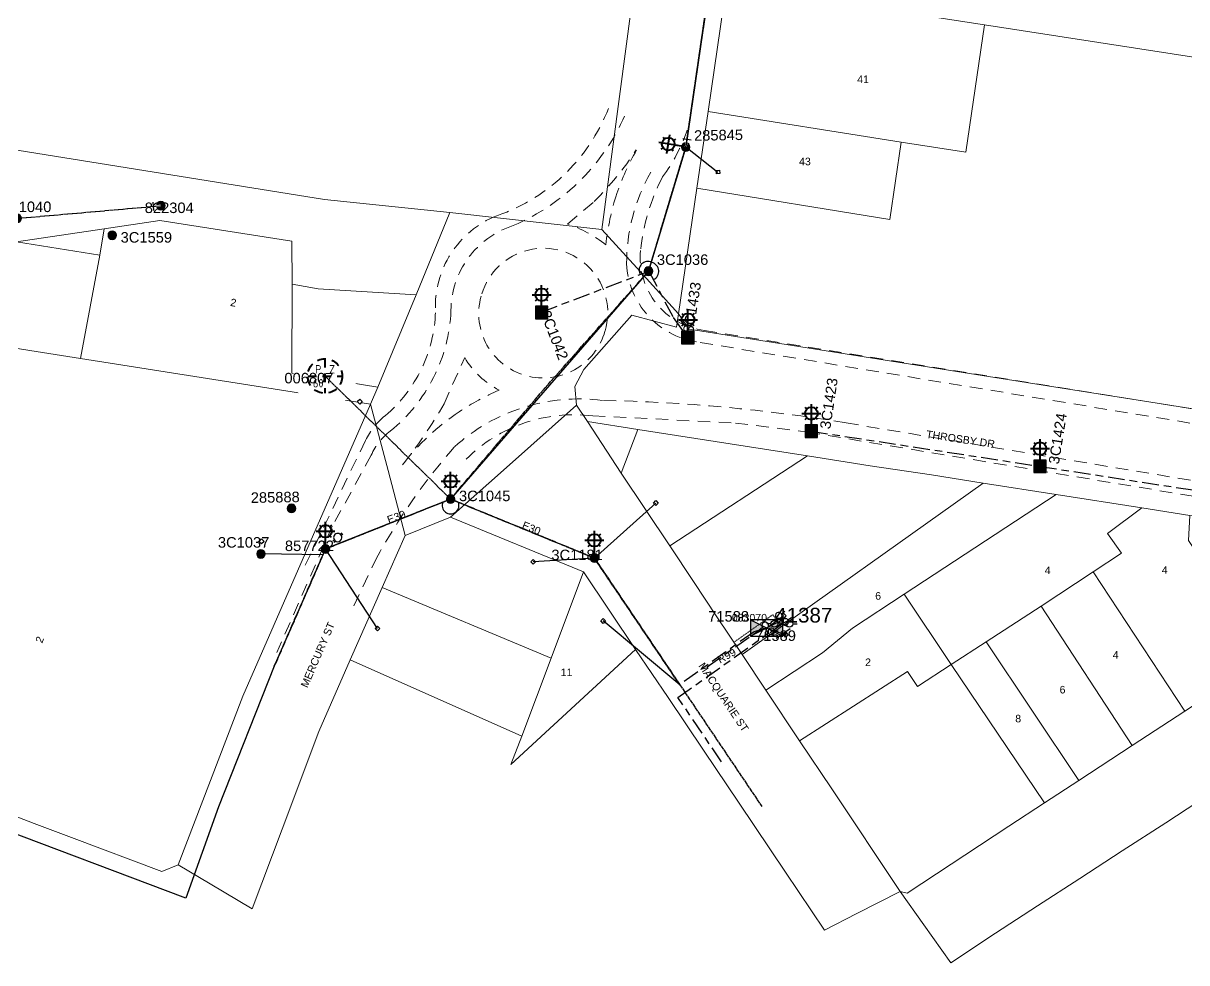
# Model space of a CAD drawing. Header units: metres. Extents: x 304132 to 306101, y 6188673 to 6190119.
# Drawn here: x 305444.5 to 305721.2, y 6189105.4 to 6189328.8 of the extents above; entities that cross this region are included whole.
import ezdxf
from ezdxf.enums import TextEntityAlignment as Align

# ---------------------------------------------------------------- set-up
doc = ezdxf.new("R2010")
doc.units = ezdxf.units.M
for name, pattern in [('Cable Exist OH', [1, 1, 0]), ('Cable Exist UG', [8.2, 4, -1.2, 1.8, -1.2]), ('Dash', [5, 3, -2]), ('HIDDEN', [0.375, 0.25, -0.125]), ('HIDDEN2', [0.1875, 0.125, -0.0625])]:
    doc.linetypes.add(name, pattern=pattern)
doc.layers.get('0').update_dxf_attribs({"color": 6})
for name, color, linetype, lineweight in [('Cadastre Buildings_SP_EXT', 9, 'Continuous', 5), ('Cadastre Developer_SP_EXT', 9, 'Continuous', 5), ('Cadastre Land Parcels_SP_EXT', 9, 'Continuous', 5), ('Cadastre Other Property_SP_EXT', 9, 'HIDDEN', 5), ('Cadastre Roads_SP_EXT', 9, 'Continuous', 5)]:
    doc.layers.add(name, color=color, linetype=linetype, lineweight=lineweight)
for name, color, linetype in [('Equip_HV_EXT', 7, 'Continuous'), ('Equip_LV_EXT', 7, 'Continuous'), ('Equip_SL_EXT', 7, 'Continuous'), ('Equip_SP_LV_EXT', 7, 'Continuous'), ('Equip_SP_SL_EXT', 7, 'Continuous'), ('Mains_HV_EXT', 7, 'Continuous'), ('Mains_LV_EXT', 7, 'Continuous'), ('Mains_SL_EXT', 7, 'Continuous'), ('Services_SP_EXT', 7, 'Continuous'), ('Sub_SP_EXT', 7, 'Continuous'), ('SupportsOH_SP_TR_HV_LV_SL_EXT', 7, 'Continuous'), ('SupportsUG_SP_LV_SL_EXT', 7, 'Continuous')]:
    doc.layers.add(name, color=color, linetype=linetype)
doc.styles.add('COLUMN_LABEL', font='arial.ttf')
doc.styles.add('iecARIAL', font='arial.ttf', dxfattribs={"height": 2})
doc.styles.add('IESYMBOL1', font='isocp.shx')
doc.styles.add('POLE_LABEL', font='arial.ttf')
doc.styles.add('SLCP_LABEL', font='arial.ttf', dxfattribs={"height": 3.5})
doc.styles.get("Standard").update_dxf_attribs({"font": 'arial.ttf'})
doc.styles.add('SWITCH_LABEL', font='arial.ttf', dxfattribs={"height": 2.5})
doc.linetypes.add('Cable P UG', pattern='A,6,-0.5,["P",Standard,S=1.7,R=0,X=0.5,Y=-1],-2.9', length=9.4)

# ---------------------------------------------------------------- blocks, each defined once
blk = doc.blocks.new('SUB_PADMOUNT_EXT')
for points in [[(0, 0), (-3.84, 1.92), (-3.84, -1.92)], [(0, 0), (3.84, 1.92), (3.84, -1.92)]]:
    blk.add_hatch(color=256).paths.add_polyline_path(points)
for p, q in [((3.84, 1.92), (-3.84, -1.92)), ((-3.84, 1.92), (3.84, -1.92))]:
    blk.add_line(p, q)
blk.add_lwpolyline([(-3.84, -1.92), (3.84, -1.92), (3.84, 1.92), (-3.84, 1.92)], close=True)
for tag, height, flags, p in [('ASSET_NUM', 3.5, 8, (2, 2)), ('STREET_CODE', 0.2, 9, (1.5, 0)), ('CONSTRUCTED_VOLTAGE', 0.2, 9, (1.5, -0.2)), ('OPERATING_VOLTAGE', 0.2, 9, (1.5, -0.6)), ('ORIENTATION', 0.2, 9, (1.5, -0.8)), ('OWNED_BY', 0.2, 9, (1.5, -1)), ('OPERATED_BY', 0.2, 9, (1.5, -1.2)), ('SECONDARY_VOLTAGE', 0.2, 9, (1.5, -1.6)), ('STATE', 0.2, 9, (1.5, -1.8)), ('SUBSTATION_TYPE', 0.2, 9, (1.5, -2.2)), ('NO_PHASES', 0.2, 9, (1.5, -0.4)), ('MAINTAINED_BY', 0.2, 9, (1.5, -1.4)), ('PARENT', 0.2, 9, (1.5, -2)), ('USAGE', 0.2, 9, (1.5, -2.4)), ('LEGEND', 0.2, 9, (1.5, -2.6)), ('LOCATION', 0.2, 9, (1.5, -2.8)), ('STREETNAME', 0.2, 9, (1.5, -3)), ('SUBURB', 0.2, 9, (1.5, -3.2)), ('Z', 0.2, 1, (1.5, -3.6)), ('NOTES', 0.2, 9, (1.5, -3.4))]:
    blk.add_attdef(tag, text='', height=height, dxfattribs=dict(flags=flags)).set_placement(p, align=Align.MIDDLE_LEFT)
blk = doc.blocks.new('COLUMN_EXT')
blk.add_hatch(color=256).paths.add_polyline_path([(-1.49, 1.48), (-1.49, -1.49), (1.48, -1.49), (1.48, 1.48)])
blk.add_lwpolyline([(-1.49, -1.49), (1.48, -1.49), (1.48, 1.48), (-1.49, 1.48)], close=True)
for tag, height, style, flags, p in [('ASSET_NUM', 2.5, 'COLUMN_LABEL', 8, (2, 2)), ('STRUCTURE_PLANT_NUMBER', 0.2, 'POLE_LABEL', 9, (1.81, 0.03)), ('STREET_CODE', 0.2, 'COLUMN_LABEL', 9, (1.81, -0.2))]:
    blk.add_attdef(tag, text='', height=height, dxfattribs=dict(style=style, flags=flags)).set_placement(p, align=Align.MIDDLE_LEFT)
at = {"flags": 1}
blk.add_attdef('Z', (1.81, -2.35), '', height=0.2, dxfattribs=at)
at = {"flags": 9}
for tag, p in [('COLUMN_TYPE', (1.81, -0.4)), ('OWNED_BY', (1.81, -0.6)), ('STATE', (1.81, -0.8)), ('USAGE', (1.81, -1)), ('STREETNAME', (1.81, -1.6)), ('SUBURB', (1.81, -1.8)), ('LEGEND', (1.81, -1.2)), ('LOCATION', (1.81, -1.4)), ('NOTES', (1.81, -2))]:
    blk.add_attdef(tag, text='', height=0.2, dxfattribs=at).set_placement(p, align=Align.MIDDLE_LEFT)
blk = doc.blocks.new('LV_OH_LINKS_OPEN_EXT')
for p, q in [((-0.17, 4.97), (-0.17, 5.46)), ((-0.17, 3), (-0.17, 2.5)), ((0.17, 4.97), (0.17, 5.46)), ((0.17, 3), (0.17, 2.5))]:
    blk.add_line(p, q)
blk.add_lwpolyline([(0, 2.99, 1), (0, 4.98, 1)], format="xyb", close=True)
at = {"flags": 9}
for tag, p in [('ACTUAL_STATUS', (0, 0)), ('CONSTRUCTED_VOLTAGE', (0, -0.2)), ('OPERATING_VOLTAGE', (0, -0.6)), ('ORIENTATION', (0, -0.8)), ('OWNED_BY', (0, -1)), ('STATE', (0, -1.2)), ('SWITCH_TYPE', (0, -1.4)), ('NO_PHASES', (0, -0.4)), ('USAGE', (0, -1.6)), ('LEGEND', (0, -1.8)), ('NOTES', (0, -2))]:
    blk.add_attdef(tag, text='', height=0.2, dxfattribs=at).set_placement(p, align=Align.MIDDLE_LEFT)
at = {"flags": 1}
blk.add_attdef('Z', (0, 0), '', height=0.2, dxfattribs=at)
blk = doc.blocks.new('SL_LANTERN_EXT')
at = {"lineweight": 40}
for p, q in [((-1.46, 5.68), (-1.06, 5.28)), ((0, 1.97), (0, 6.47)), ((1.46, 5.68), (1.06, 5.28)), ((-2.25, 4.22), (2.25, 4.22)), ((-1.46, 2.76), (-1.06, 3.16)), ((1.46, 2.76), (1.06, 3.16)), ((0, 0), (0, 2.72))]:
    blk.add_line(p, q, dxfattribs=at)
blk.add_circle((0, 4.22), 1.5, dxfattribs=at)
at = {"style": 'iecARIAL', "flags": 8}
blk.add_attdef('ASSET_NUM', (1.5, 1.5), '', height=2.5, dxfattribs=at)
for tag, p, height, flags in [('OPERATING_VOLTAGE', (0.98, -1.65), 0.2, 9), ('ORIENTATION', (0.98, -1.85), 0.2, 9), ('OWNED_BY', (0.98, -2.05), 0.2, 9), ('STATE', (0.98, -2.25), 0.2, 9), ('CONSTRUCTED_VOLTAGE', (0.98, -0.65), 0.2, 9), ('CONTROL_TYPE', (0.98, -0.85), 0.2, 9), ('LANTERN_PURPOSE', (0.98, -1.05), 0.2, 9), ('LANTERN_TYPE', (0.98, -1.25), 0.2, 9), ('NO_PHASES', (0.98, -1.45), 0.2, 9), ('USAGE', (0.98, -2.45), 0.2, 9), ('CEXIST', (0.98, -2.65), 0.2, 9), ('CNEW', (0.98, -2.85), 0.2, 9), ('LNUMBER', (2.18, -3.25), 2.5, 8), ('CNUMBER', (0.98, -3.05), 0.2, 9), ('CREMOVE', (0.98, -3.25), 0.2, 9), ('CREPLACE', (0.98, -3.45), 0.2, 9), ('LKINGHEIGHT', (0.98, -3.65), 0.2, 9), ('LBRACKET', (0.98, -3.85), 0.2, 9), ('LBRACKETVOCAB', (0.98, -4.05), 0.2, 9), ('LCATEGORY', (0.98, -4.25), 0.2, 9), ('LCHARGE1', (0.98, -4.45), 0.2, 9), ('LCHARGE1PERCENT', (0.98, -4.65), 0.2, 9), ('LCHARGE2', (0.98, -4.85), 0.2, 9), ('LCHARGE2PERCENT', (0.98, -5.05), 0.2, 9), ('LCHARGE3', (0.98, -5.25), 0.2, 9), ('LCHARGE3PERCENT', (0.98, -5.45), 0.2, 9), ('LEXIST', (0.98, -5.65), 0.2, 9), ('LLAMP', (0.98, -5.85), 0.2, 9), ('LLAMPVOCAB', (0.98, -6.05), 0.2, 9), ('LMAST', (0.98, -6.25), 0.2, 9), ('LMASTVOCAB', (0.98, -6.45), 0.2, 9), ('LNEW', (0.98, -6.65), 0.2, 9), ('LANTNUMBER', (0.98, -6.85), 0.2, 9), ('LOUTREACH', (0.98, -7.25), 0.2, 9), ('LOUTREACHVOCAB', (0.98, -7.45), 0.2, 9), ('LRATECODE', (0.98, -7.65), 0.2, 9), ('LREMOVE', (0.98, -7.85), 0.2, 9), ('LREPLACE', (0.98, -8.05), 0.2, 9), ('LTYPE', (0.98, -8.25), 0.2, 9), ('LTYPEVOCAB', (0.98, -8.45), 0.2, 9), ('STREETNAME', (0.98, -9.25), 0.2, 9), ('SUBURB', (0.98, -9.45), 0.2, 1), ('LEGEND', (0.98, -8.65), 0.2, 9), ('LOCATION', (0.98, -8.85), 0.2, 9), ('NOTES', (0.98, -9.05), 0.2, 9)]:
    blk.add_attdef(tag, p, '', height=height, dxfattribs=dict(flags=flags))
blk = doc.blocks.new('CCP_EXT')
blk.add_wipeout([(0, 0.57), (0.57, 0), (0, -0.57), (-0.57, 0)])
blk.add_lwpolyline([(-0.57, 0), (0, 0.57), (0.57, 0), (0, -0.57), (-0.57, 0)])
at = {"flags": 1}
blk.add_attdef('Z', (0, 0), '', height=0.2, dxfattribs=at)
at = {"flags": 9}
for tag, p in [('CCP_TYPE', (0, 0)), ('CONSTRUCTED_VOLTAGE', (0, -0.2)), ('OPERATING_VOLTAGE', (0, -0.6)), ('ORIENTATION', (0, -0.8)), ('OWNED_BY', (0, -1)), ('STATE', (0, -1.8)), ('NO_PHASES', (0, -0.4)), ('USAGE', (0, -1.2)), ('LEGEND', (0, -1.4)), ('LIFE_SUPPORT', (0, -1.6)), ('NOTES', (0, -2))]:
    blk.add_attdef(tag, text='', height=0.2, dxfattribs=at).set_placement(p, align=Align.MIDDLE_LEFT)
blk = doc.blocks.new('POLE_EXT')
blk.add_hatch(color=256).paths.add_polyline_path([(-1, 0, 1), (1, 0, 1)])
blk.add_lwpolyline([(-1, 0, 1), (1, 0, 1)], format="xyb", close=True)
for tag, height, flags, p in [('pNumber', 2.5, 8, (-17.84, 2.07)), ('OWNED_BY', 0.2, 9, (1.35, -0.4)), ('SPECIAL_USE', 0.2, 9, (1.35, -0.8)), ('STATE', 0.2, 9, (1.35, -1)), ('cLV', 0.2, 9, (1.35, -1.4)), ('hDepth', 0.2, 9, (1.35, -1.6)), ('hDia', 0.2, 9, (1.35, -1.8)), ('cHV', 0.2, 9, (1.35, -2)), ('PARENT', 0.2, 9, (1.35, -0.6)), ('USAGE', 0.2, 9, (1.35, -1.2)), ('LBRACKET', 0.2, 9, (1.35, -2.2)), ('LExisting', 0.2, 9, (1.35, -2.4)), ('LANTNUMBER', 0.2, 9, (1.35, -2.6)), ('LOther', 0.2, 9, (1.35, -2.8)), ('cLinedev', 0.2, 9, (1.35, -3.4)), ('pExisting', 0.2, 9, (1.35, -3.8)), ('pFooting', 0.2, 9, (1.35, -4.4)), ('pNew', 0.2, 9, (1.35, -4.6)), ('pRelocate', 0.2, 9, (1.35, -5)), ('pRemove', 0.2, 9, (1.35, -5.2)), ('pReplace', 0.2, 9, (1.35, -5.4)), ('pStay', 0.2, 9, (1.35, -5.6)), ('LRemove', 0.2, 9, (1.35, -3)), ('LEGEND', 0.2, 9, (1.35, -3.2)), ('LOCATION', 0.2, 9, (1.35, -3.6)), ('PFNUMBER', 0.2, 9, (1.35, -4)), ('NEWPFNUMBER', 0.2, 9, (1.35, -4.2)), ('pType', 0.2, 9, (1.35, -5.8)), ('cspan', 0.2, 9, (1.35, -6)), ('STREETNAME', 0.2, 9, (1.35, -6.2)), ('SUBURB', 0.2, 9, (1.35, -6.4)), ('OPERATED_BY', 0.2, 9, (1.36, -7.01)), ('NOTES', 0.2, 9, (1.35, -6.6)), ('MAINTAINED_BY', 0.2, 9, (1.36, -6.81))]:
    blk.add_attdef(tag, text='', height=height, dxfattribs=dict(flags=flags)).set_placement(p, align=Align.MIDDLE_LEFT)
at = {"style": 'POLE_LABEL'}
for tag, height, flags, p in [('ASSET_NUM', 2.5, 8, (2, 2)), ('STRUCTURE_PLANT_NUMBER', 0.2, 9, (1.35, 0.03)), ('STREET_CODE', 0.2, 9, (1.35, -0.2))]:
    blk.add_attdef(tag, text='', height=height, dxfattribs=dict(at, flags=flags)).set_placement(p, align=Align.MIDDLE_LEFT)
at = {"flags": 1}
blk.add_attdef('Z', (1.35, -7.33), '', height=0.2, dxfattribs=at)
blk = doc.blocks.new('LV_UG_DFUSE_CLOSED_EXT')
for points in [[(1, 0), (0, 0)], [(5.04, 0.73), (2.16, -0.72)], [(5.05, -0.71), (2.16, 0.72)], [(6.2, 0.01), (7.2, 0.01)]]:
    blk.add_lwpolyline(points)
for centre in [(1.8, 0), (5.4, 0.01)]:
    blk.add_circle(centre, 0.8)
at = {"flags": 9}
for tag, p in [('ACTUAL_STATUS', (0, 0)), ('CONSTRUCTED_VOLTAGE', (0, -0.2)), ('OPERATING_VOLTAGE', (0, -0.6)), ('ORIENTATION', (0, -0.8)), ('STATE', (0, -1)), ('SWITCH_TYPE', (0, -1.2)), ('NO_PHASES', (0, -0.4)), ('USAGE', (0, -1.4)), ('NOTES', (0, -1.6))]:
    blk.add_attdef(tag, text='', height=0.2, dxfattribs=at).set_placement(p, align=Align.MIDDLE_LEFT)
at = {"flags": 1}
blk.add_attdef('Z', (0, 0), '', height=0.2, dxfattribs=at)
blk = doc.blocks.new('SWG_HOLEC_SU_EXT')
blk.add_line((1.8, -2), (5.8, -2))
for points in [[(1, 0), (0, 0)], [(6.6, 0), (7.6, 0)]]:
    blk.add_lwpolyline(points)
for points in [[(1.8, -0.8, 1), (1.8, 0.8, 1)], [(5.8, -0.8, 1), (5.8, 0.8, 1)]]:
    blk.add_lwpolyline(points, format="xyb", close=True)
at = {"style": 'SWITCH_LABEL', "flags": 8}
blk.add_attdef('ASSET_NUM', text='', height=2.5, rotation=179.9544, dxfattribs=at).set_placement((-2.4, 0), align=Align.MIDDLE_LEFT)
at = {"flags": 1}
blk.add_attdef('Z', (0, 0), '', height=0.2, dxfattribs=at)
at = {"flags": 9}
for tag, p in [('ACTUAL_STATUS', (0, -0.4)), ('CONSTRUCTED_VOLTAGE', (0, -0.6)), ('OPERATING_VOLTAGE', (0, -1)), ('ORIENTATION', (0, -1.2)), ('OWNED_BY', (0, -1.4)), ('STATE', (0, -1.8)), ('SWITCH_TYPE', (0, -2)), ('STREETNAME', (0, -2.6)), ('SUBURB', (0, -2.8)), ('NO_PHASES', (0, -0.8)), ('PARENT', (0, -1.6)), ('USAGE', (0, -2.2)), ('LOCATION', (0, -2.4)), ('NOTES', (0, -3))]:
    blk.add_attdef(tag, text='', height=0.2, dxfattribs=at).set_placement(p, align=Align.MIDDLE_LEFT)
at = {"style": 'SWITCH_LABEL', "flags": 9}
blk.add_attdef('STREET_CODE', text='', height=0.2, dxfattribs=at).set_placement((0, -0.2), align=Align.MIDDLE_LEFT)
blk = doc.blocks.new('End Shackle_EXT')
blk.add_wipeout([(0, 0.25), (1.81, 0.25), (1.82, -0.25), (0, -0.25)])
blk.add_line((1.81, -1), (1.81, 1))
at = {"flags": 1}
blk.add_attdef('Z', (0, 0), '', height=0.2, dxfattribs=at)
at = {"flags": 9}
for tag, p in [('CONNECTOR_TYPE', (0, 0)), ('CONSTRUCTED_VOLTAGE', (0, -0.2)), ('OPERATING_VOLTAGE', (0, -0.6)), ('ORIENTATION', (0, -0.8)), ('OWNED_BY', (0, -1)), ('STATE', (0, -1.2)), ('NO_PHASES', (0, -0.4)), ('USAGE', (0, -1.4)), ('NOTES', (0, -1.6))]:
    blk.add_attdef(tag, text='', height=0.2, dxfattribs=at).set_placement(p, align=Align.MIDDLE_LEFT)
blk = doc.blocks.new('SLCP_ZELL_EXT')
blk.add_wipeout([(-0.24, 7.5), (-0.71, 7.47), (-1.17, 7.41), (-1.64, 7.32), (-2.09, 7.21), (-2.54, 7.06), (-2.98, 6.89), (-3.41, 6.69), (-3.82, 6.46), (-4.22, 6.21), (-4.6, 5.93), (-4.96, 5.63), (-5.31, 5.31), (-5.63, 4.96), (-5.93, 4.6), (-6.21, 4.22), (-6.46, 3.82), (-6.69, 3.41), (-6.89, 2.98), (-7.06, 2.54), (-7.21, 2.09), (-7.32, 1.64), (-7.41, 1.17), (-7.47, 0.71), (-7.5, 0.24), (-7.5, -0.24), (-7.47, -0.71), (-7.41, -1.17), (-7.32, -1.64), (-7.21, -2.09), (-7.06, -2.54), (-6.89, -2.98), (-6.69, -3.41), (-6.46, -3.82), (-6.21, -4.22), (-5.93, -4.6), (-5.63, -4.96), (-5.31, -5.31), (-4.96, -5.63), (-4.6, -5.93), (-4.22, -6.21), (-3.82, -6.46), (-3.41, -6.69), (-2.98, -6.89), (-2.54, -7.06), (-2.09, -7.21), (-1.64, -7.32), (-1.17, -7.41), (-0.71, -7.47), (-0.24, -7.5), (0.24, -7.5), (0.71, -7.47), (1.17, -7.41), (1.64, -7.32), (2.09, -7.21), (2.54, -7.06), (2.98, -6.89), (3.41, -6.69), (3.82, -6.46), (4.22, -6.21), (4.6, -5.93), (4.96, -5.63), (5.31, -5.31), (5.63, -4.96), (5.93, -4.6), (6.21, -4.22), (6.46, -3.82), (6.69, -3.41), (6.89, -2.98), (7.06, -2.54), (7.21, -2.09), (7.32, -1.64), (7.41, -1.17), (7.47, -0.71), (7.5, -0.24), (7.5, 0.24), (7.47, 0.71), (7.41, 1.17), (7.32, 1.64), (7.21, 2.09), (7.06, 2.54), (6.89, 2.98), (6.69, 3.41), (6.46, 3.82), (6.21, 4.22), (5.93, 4.6), (5.63, 4.96), (5.31, 5.31), (4.96, 5.63), (4.6, 5.93), (4.22, 6.21), (3.82, 6.46), (3.41, 6.69), (2.98, 6.89), (2.54, 7.06), (2.09, 7.21), (1.64, 7.32), (1.17, 7.41), (0.71, 7.47), (0.24, 7.5)])
at = {"linetype": 'Dash', "lineweight": 40, "ltscale": 0.7}
for p, q in [((0, 4.11), (0, -4.11)), ((-4.11, 0), (4.11, 0))]:
    blk.add_line(p, q, dxfattribs=at)
blk.add_circle((0, 0), 4.11, dxfattribs=at)
at = {"lineweight": 40, "style": 'IESYMBOL1'}
for s, p in [('P', (-1.6, 0)), ('Z', (1.7, 0)), ('60', (-1.61, -3.31))]:
    blk.add_text(s, height=2, dxfattribs=at).set_placement(p, align=Align.BOTTOM_CENTER)
at = {"style": 'SLCP_LABEL'}
for tag, height, flags, p in [('ASSET_NUM', 2.5, 8, (2, 2)), ('STREET_CODE', 0.2, 9, (0, -0.2))]:
    blk.add_attdef(tag, text='', height=height, dxfattribs=dict(at, flags=flags)).set_placement(p, align=Align.MIDDLE_LEFT)
at = {"flags": 1}
blk.add_attdef('Z', (0, 0), '', height=0.2, dxfattribs=at)
at = {"flags": 9}
for tag, p in [('CONSTRUCTED_VOLTAGE', (0, -0.4)), ('CONTROL_TYPE', (0, -0.6)), ('OPERATING_VOLTAGE', (0, -1)), ('ORIENTATION', (0, -1.2)), ('OWNED_BY', (0, -1.4)), ('STATE', (0, -2)), ('NO_PHASES', (0, -0.8)), ('USAGE', (0, -1.6)), ('LOCATION', (0, -1.8)), ('NOTES', (0, -2.2))]:
    blk.add_attdef(tag, text='', height=0.2, dxfattribs=at).set_placement(p, align=Align.MIDDLE_LEFT)

msp = doc.modelspace()

# ---------------------------------------------------------------- linework, layer by layer
at = {"layer": 'Cadastre Developer_SP_EXT', "linetype": 'Dash'}
for points in [[(305584.14, 6189309.88, -0.229026), (305557.13, 6189283.06)], [(305588.08, 6189308.13, -0.197894), (305561.03, 6189280.71)], [(305602.41, 6189303.4, -0.073386), (305596.55, 6189292.29)], [(305580.28, 6189286.42, 0.052185), (305590.28, 6189298.69)], [(305590.35, 6189298.65, 0.047463), (305585.66, 6189288.33)], [(305587.99, 6189271.61, -0.132503), (305593.76, 6189293.39)], [(305596.55, 6189292.29, 0.096737), (305591.3, 6189274.79)], [(305585.66, 6189288.33, 0.053028), (305583.06, 6189276.14)], [(305557.13, 6189283.06, 0.320549), (305542.53, 6189260.26)], [(305561.03, 6189280.71, 0.325035), (305546.21, 6189260.49)], [(305583.06, 6189276.14, 0.087439), (305573.95, 6189281.08)], [(305582.86, 6189255.64, 1), (305553.52, 6189264.38)], [(305591.3, 6189274.79, 0.405079), (305606.52, 6189255.76)], [(305604.61, 6189253.04, -0.353923), (305587.99, 6189271.61)], [(305553.39, 6189263.91, 0.999999), (305582.86, 6189255.64)], [(305546.21, 6189260.49, -0.215228), (305531.78, 6189231.83)], [(305542.53, 6189260.26, -0.213662), (305530.56, 6189235.49)], [(305549.48, 6189249.3, 0.142547), (305557.69, 6189241.58)], [(305557.69, 6189241.58, 0.048642), (305548.16, 6189236.39)], [(305547.01, 6189228.04, -0.219004), (305582.24, 6189239.14)], [(305582.24, 6189239.14, -0.036544), (305640.2, 6189233.77)], [(305548.16, 6189236.39, 0.083562), (305534.66, 6189223.77)], [(305534.72, 6189223.79, 0.036623), (305544.57, 6189238.33)], [(305549.84, 6189225.18, -0.229388), (305579.93, 6189235.46)], [(305530.56, 6189235.49, 0.109593), (305525.91, 6189229.62)], [(305531.78, 6189231.83, 0.127324), (305527.25, 6189226.11)], [(305528.4, 6189201.42, -0.054648), (305547.01, 6189228.04)]]:
    msp.add_lwpolyline(points, format="xyb", dxfattribs=at)
for points in [[(305573.95, 6189281.08), (305580.28, 6189286.42)], [(305606.52, 6189255.76), (305794.43, 6189225.59)], [(305791.02, 6189222.39), (305604.61, 6189253.04)], [(305544.57, 6189238.33), (305549.48, 6189249.3)], [(305640.2, 6189233.77), (305787.87, 6189209.22)], [(305525.91, 6189229.62), (305511.16, 6189199.09)], [(305523.08, 6189190.27), (305528.4, 6189201.42)]]:
    msp.add_lwpolyline(points, dxfattribs=at)
at = {"layer": 'Cadastre Land Parcels_SP_EXT', "linetype": 'Continuous'}
for points in [[(305613.03, 6189512.63), (305568.68, 6189518.29), (305553.32, 6189559.34), (305538.56, 6189600.49), (305544.44, 6189644.85), (305423.74, 6189660.85), (305387.27, 6189456.27), (305373.5, 6189379.01), (305368.55, 6189351.36), (305362.38, 6189317.05), (305432.59, 6189300.35), (305516.12, 6189286.88), (305545.97, 6189283.81), (305582.12, 6189279.81), (305613.03, 6189512.63)], [(305844.87, 6189303.32), (305860.91, 6189421.02), (305785.15, 6189431.31), (305768.1, 6189433.67), (305703.76, 6189406.75), (305623.49, 6189417.74), (305611.77, 6189337.98), (305673.08, 6189328.47), (305771.12, 6189313.3), (305769.24, 6189295.94), (305766.77, 6189272.76), (305839.75, 6189265.12), (305844.87, 6189303.32)], [(305673.08, 6189328.47), (305611.77, 6189337.98), (305607.35, 6189307.88), (305653.32, 6189300.55), (305668.66, 6189298.16), (305673.08, 6189328.47)], [(305766.77, 6189272.76), (305769.24, 6189295.94), (305771.12, 6189313.3), (305673.08, 6189328.47), (305668.66, 6189298.16), (305653.32, 6189300.55), (305650.63, 6189282.19), (305604.7, 6189289.62), (305600.3, 6189259.73), (305602.87, 6189256.07), (305762.31, 6189230.85), (305766.77, 6189272.76)], [(305545.97, 6189283.81), (305516.12, 6189286.88), (305432.59, 6189300.35), (305362.38, 6189317.05), (305358.79, 6189296.46), (305428.7, 6189278.98), (305442.86, 6189276.87), (305463.76, 6189279.91), (305476.98, 6189281.92), (305508.37, 6189277.04), (305508.43, 6189266.79), (305514.62, 6189265.67), (305537.96, 6189264.25), (305545.97, 6189283.81)], [(305653.32, 6189300.55), (305607.35, 6189307.88), (305604.7, 6189289.62), (305650.63, 6189282.19), (305653.32, 6189300.55)], [(305463.76, 6189279.91), (305442.86, 6189276.87), (305462.67, 6189273.67), (305463.76, 6189279.91)], [(305508.43, 6189266.79), (305508.37, 6189277.04), (305476.98, 6189281.92), (305463.76, 6189279.91), (305462.67, 6189273.67), (305458.1, 6189249.11), (305527.1, 6189238.25), (305528.84, 6189242.26), (305508.34, 6189245.59), (305508.43, 6189266.79)], [(305462.67, 6189273.67), (305442.86, 6189276.87), (305406.96, 6189277.29), (305404.51, 6189262.35), (305409.01, 6189261.47), (305409.47, 6189261.4), (305408.89, 6189256.84), (305458.1, 6189249.11), (305462.67, 6189273.67)], [(305537.96, 6189264.25), (305514.62, 6189265.67), (305508.43, 6189266.79), (305508.34, 6189245.59), (305528.84, 6189242.26), (305537.96, 6189264.25)], [(305458.1, 6189249.11), (305408.89, 6189256.84), (305403.26, 6189215.08), (305401.79, 6189204.12), (305425.75, 6189195.85), (305440.03, 6189190.92), (305424.03, 6189147.3), (305438.23, 6189141.89), (305447.1, 6189138.46), (305455.96, 6189135.14), (305477.43, 6189127.06), (305481.3, 6189128.64), (305496.72, 6189168.75), (305527.1, 6189238.25), (305458.1, 6189249.11)], [(305590.69, 6189232.23), (305578.65, 6189234.08), (305586.69, 6189221.84), (305590.69, 6189232.23)], [(305653.98, 6189193.03), (305690.13, 6189216.77), (305672.78, 6189219.45), (305615.46, 6189178.67), (305621.13, 6189170.19), (305634.56, 6189179.05), (305641.74, 6189184.99), (305653.98, 6189193.03)], [(305710.49, 6189213.59), (305690.13, 6189216.77), (305653.98, 6189193.03), (305665.21, 6189176.34), (305673.52, 6189181.73), (305686.55, 6189190.16), (305698.92, 6189198.35), (305705.69, 6189202.83), (305702.4, 6189207.47), (305710.49, 6189213.59)], [(305721.92, 6189211.79), (305710.49, 6189213.59), (305702.4, 6189207.47), (305705.69, 6189202.83), (305698.92, 6189198.35), (305720.76, 6189165.25), (305740.31, 6189178.05), (305721.66, 6189205.81), (305721.92, 6189211.79)], [(305590.14, 6189179.9), (305577.77, 6189198.35), (305570.05, 6189177.8), (305563.05, 6189159.25), (305560.47, 6189152.51), (305590.14, 6189179.9)], [(305708.21, 6189157.02), (305720.76, 6189165.25), (305698.92, 6189198.35), (305686.55, 6189190.16), (305708.21, 6189157.02)], [(305629.14, 6189158.15), (305654.78, 6189174.67), (305657.14, 6189171.11), (305665.21, 6189176.34), (305653.98, 6189193.03), (305641.74, 6189184.99), (305634.56, 6189179.05), (305621.13, 6189170.19), (305629.14, 6189158.15)], [(305695.58, 6189148.76), (305708.21, 6189157.02), (305686.55, 6189190.16), (305673.52, 6189181.73), (305695.58, 6189148.76)], [(305673.52, 6189181.73), (305665.21, 6189176.34), (305687.37, 6189143.38), (305695.58, 6189148.76), (305673.52, 6189181.73)]]:
    msp.add_lwpolyline(points, close=True, dxfattribs=at)
at = {"layer": 'Cadastre Roads_SP_EXT', "linetype": 'Continuous'}
msp.add_lwpolyline([(305740.31, 6189178.05), (305720.76, 6189165.25), (305708.21, 6189157.02), (305695.58, 6189148.76), (305687.37, 6189143.38), (305678.89, 6189137.83), (305654.69, 6189121.94), (305653.08, 6189122.31), (305658.68, 6189114.4), (305665.08, 6189105.38), (305675.76, 6189112.37), (305685.74, 6189118.89), (305695.82, 6189125.39), (305705.89, 6189131.99), (305716.22, 6189138.69), (305726.41, 6189145.3)], dxfattribs=at)
at = {"layer": 'Mains_HV_EXT', "linetype": 'Cable Exist UG'}
for points in [[(305610.57, 6189153.16), (305600.19, 6189168.48), (305620.95, 6189183.17), (305621.32, 6189184.99)], [(305607.16, 6189175.77), (305619.5, 6189184.44), (305621.32, 6189184.99)]]:
    msp.add_lwpolyline(points, dxfattribs=at)
at = {"layer": 'Mains_HV_EXT', "linetype": 'Cable P UG'}
msp.add_lwpolyline([(305483.18, 6189120.73), (305435.58, 6189138.63)], dxfattribs=at)
at = {"layer": 'Mains_LV_EXT', "linetype": 'Cable Exist OH'}
for points in [[(305546.12, 6189215.66), (305516.37, 6189203.79)], [(305504.19, 6189175.89), (305516.37, 6189203.79)]]:
    msp.add_lwpolyline(points, dxfattribs=at)
at = {"layer": 'Mains_LV_EXT', "linetype": 'Continuous'}
msp.add_lwpolyline([(305544.27, 6189214.92, 1.483318), (305547.98, 6189214.9)], format="xyb", dxfattribs=at)
at = {"layer": 'Mains_LV_EXT', "linetype": 'Cable Exist UG'}
msp.add_lwpolyline([(305621.32, 6189184.99), (305618.29, 6189184.07), (305600.64, 6189171.5)], dxfattribs=at)
at = {"layer": 'Mains_SL_EXT', "linetype": 'Continuous'}
for points in [[(305593.94, 6189271.96, 0.705347), (305591.13, 6189269.21)], [(305594.4, 6189267.86, 0.715931), (305593.98, 6189271.92)]]:
    msp.add_lwpolyline(points, format="xyb", dxfattribs=at)
at = {"layer": 'Mains_SL_EXT', "linetype": 'Cable Exist UG'}
for points in [[(305567.76, 6189260.14), (305593.29, 6189269.86)], [(305593.29, 6189269.86), (305599.07, 6189258.88), (305599.07, 6189258.88), (305601.27, 6189255.76), (305602.49, 6189254.11)], [(305631.81, 6189231.82), (305686.26, 6189223.45)], [(305686.26, 6189223.45), (305686.28, 6189223.44), (305740.54, 6189215.06), (305740.65, 6189215.04)]]:
    msp.add_lwpolyline(points, dxfattribs=at)
at = {"layer": 'Mains_SL_EXT', "linetype": 'Cable Exist OH'}
for points in [[(305546.12, 6189215.66), (305516.37, 6189203.79)], [(305516.37, 6189203.79), (305504.19, 6189175.89)], [(305516.37, 6189203.79), (305504.19, 6189175.89)]]:
    msp.add_lwpolyline(points, dxfattribs=at)
at = {"layer": 'Services_SP_EXT'}
msp.add_lwpolyline([(305515.69, 6189202.41), (305501.01, 6189202.61)], dxfattribs=at)

# ---------------------------------------------------------------- block references
at = {"layer": 'Equip_SP_LV_EXT', "rotation": 312.9282882788612}
msp.add_blockref('LV_OH_LINKS_OPEN_EXT', (305516.37, 6189203.79), dxfattribs=at)
at = {"layer": 'Equip_SP_SL_EXT', "rotation": 80.52839959450107}
msp.add_blockref('SL_LANTERN_EXT', (305602.06, 6189299.4), dxfattribs=at)
at = {"layer": 'Equip_SP_SL_EXT'}
for p in [(305567.78, 6189260.04), (305567.78, 6189260.04), (305567.78, 6189260.04), (305602.56, 6189254.11), (305631.94, 6189231.8), (305686.31, 6189223.45), (305546.12, 6189215.66), (305516.37, 6189203.79), (305580.33, 6189201.63)]:
    msp.add_blockref('SL_LANTERN_EXT', p, dxfattribs=at)
at = {"layer": 'Services_SP_EXT'}
for p in [(305594.93, 6189214.71), (305565.78, 6189200.71)]:
    msp.add_blockref('CCP_EXT', p, dxfattribs=at)
at = {"layer": 'Sub_SP_EXT'}
ref = msp.add_blockref('SUB_PADMOUNT_EXT', (305621.32, 6189184.99), dxfattribs=at)
ref.add_attrib('ASSET_NUM', '41387', dxfattribs={"layer": '0', "height": 3.5}).set_placement((305623.32, 6189185.24), align=Align.BOTTOM_LEFT)
at = {"layer": 'SupportsOH_SP_TR_HV_LV_SL_EXT'}
ref = msp.add_blockref('POLE_EXT', (305602.06, 6189299.37), dxfattribs=at)
ref.add_attrib('ASSET_NUM', '285845', dxfattribs={"layer": '0', "height": 2.5, "rotation": 1, "style": 'POLE_LABEL'}).set_placement((305604.06, 6189300.12), align=Align.BOTTOM_LEFT)
ref = msp.add_blockref('POLE_EXT', (305443.06, 6189282.43), dxfattribs=at)
ref.add_attrib('ASSET_NUM', '3C1040', dxfattribs={"layer": '0', "height": 2.5, "style": 'POLE_LABEL'}).set_placement((305445.06, 6189283.18), align=Align.BOTTOM_CENTER)
ref = msp.add_blockref('POLE_EXT', (305477.21, 6189285.44), dxfattribs=at)
ref.add_attrib('ASSET_NUM', '822304', dxfattribs={"layer": '0', "height": 2.5, "style": 'POLE_LABEL'}).set_placement((305479.21, 6189286.19), align=Align.TOP_CENTER)
ref = msp.add_blockref('POLE_EXT', (305465.64, 6189278.41), dxfattribs=at)
ref.add_attrib('ASSET_NUM', '3C1559', dxfattribs={"layer": '0', "height": 2.5, "style": 'POLE_LABEL'}).set_placement((305467.64, 6189279.16), align=Align.TOP_LEFT)
ref = msp.add_blockref('POLE_EXT', (305593.19, 6189269.86), dxfattribs=at)
ref.add_attrib('ASSET_NUM', '3C1036', dxfattribs={"layer": '0', "height": 2.5, "style": 'POLE_LABEL'}).set_placement((305595.19, 6189270.61), align=Align.BOTTOM_LEFT)
ref = msp.add_blockref('POLE_EXT', (305508.28, 6189213.44), dxfattribs=at)
ref.add_attrib('ASSET_NUM', '285888', dxfattribs={"layer": '0', "height": 2.5, "rotation": 1, "style": 'POLE_LABEL'}).set_placement((305510.28, 6189214.19), align=Align.BOTTOM_RIGHT)
ref = msp.add_blockref('POLE_EXT', (305546.12, 6189215.66), dxfattribs=at)
ref.add_attrib('ASSET_NUM', '3C1045', dxfattribs={"layer": '0', "height": 2.5, "style": 'POLE_LABEL'}).set_placement((305548.12, 6189216.41), align=Align.MIDDLE_LEFT)
ref = msp.add_blockref('POLE_EXT', (305516.37, 6189203.79), dxfattribs=at)
ref.add_attrib('ASSET_NUM', '857722', dxfattribs={"layer": '0', "height": 2.5, "style": 'POLE_LABEL'}).set_placement((305518.37, 6189204.54), align=Align.MIDDLE_RIGHT)
ref = msp.add_blockref('POLE_EXT', (305580.33, 6189201.63), dxfattribs=at)
ref.add_attrib('ASSET_NUM', '3C1181', dxfattribs={"layer": '0', "height": 2.5, "style": 'POLE_LABEL'}).set_placement((305582.33, 6189202.38), align=Align.MIDDLE_RIGHT)
at = {"layer": 'SupportsUG_SP_LV_SL_EXT'}
ref = msp.add_blockref('COLUMN_EXT', (305602.56, 6189254.11), dxfattribs=at)
ref.add_attrib('ASSET_NUM', '3C1433', dxfattribs={"layer": '0', "height": 2.5, "rotation": 81.0659, "style": 'COLUMN_LABEL'}).set_placement((305604.56, 6189254.86), align=Align.BOTTOM_LEFT)
ref = msp.add_blockref('COLUMN_EXT', (305567.78, 6189260.04), dxfattribs=at)
ref.add_attrib('ASSET_NUM', '3C1042', dxfattribs={"layer": '0', "height": 2.5, "rotation": 291.1543, "style": 'COLUMN_LABEL'}).set_placement((305569.78, 6189260.79), align=Align.TOP_LEFT)
ref = msp.add_blockref('COLUMN_EXT', (305631.94, 6189231.8), dxfattribs=at)
ref.add_attrib('ASSET_NUM', '3C1423', dxfattribs={"layer": '0', "height": 2.5, "rotation": 81.3903, "style": 'COLUMN_LABEL'}).set_placement((305633.94, 6189232.55), align=Align.TOP_LEFT)
ref = msp.add_blockref('COLUMN_EXT', (305686.31, 6189223.45), dxfattribs=at)
ref.add_attrib('ASSET_NUM', '3C1424', dxfattribs={"layer": '0', "height": 2.5, "rotation": 80.9285, "style": 'COLUMN_LABEL'}).set_placement((305688.31, 6189224.2), align=Align.TOP_LEFT)

# ---------------------------------------------------------------- texts
at = {"layer": 'Cadastre Land Parcels_SP_EXT'}
for s, p in [('41', (305642.83, 6189314.61)), ('43', (305629, 6189295.06)), ('4', (305687.43, 6189197.81)), ('4', (305715.27, 6189197.89)), ('6', (305647.11, 6189191.73)), ('2', (305644.71, 6189175.94)), ('4', (305703.61, 6189177.7)), ('11', (305572.3, 6189173.56)), ('6', (305690.97, 6189169.42)), ('8', (305680.42, 6189162.55))]:
    msp.add_text(s, height=1.8, dxfattribs=at).set_placement(p)
for rotation, p in [(350.4269, (305493.62, 6189261.62)), (68.9829, (305448.98, 6189181.24))]:
    msp.add_text('2', height=1.8, rotation=rotation, dxfattribs=at).set_placement(p)
at = {"layer": 'Cadastre Other Property_SP_EXT'}
msp.add_text('083070', height=1.8, dxfattribs=at).set_placement((305613, 6189186.54))
at = {"layer": 'Cadastre Roads_SP_EXT'}
for s, rotation, p in [('THROSBY DR', 351.5421, (305659.13, 6189230.24)), ('MERCURY ST', 66.6029, (305512.05, 6189170.63)), ('MACQUARIE ST', 303.7839, (305604.98, 6189175.99))]:
    msp.add_text(s, height=1.8, rotation=rotation, dxfattribs=at).set_placement(p)
at = {"layer": 'Mains_LV_EXT'}
for s, rotation, p in [('E30', 20.6219, (305531.44, 6189209.8)), ('E30', 337.7111, (305562.94, 6189208.76)), ('R99', 29.2972, (305610.21, 6189176.49))]:
    msp.add_text(s, height=1.8, rotation=rotation, dxfattribs=at).set_placement(p)

# ---------------------------------------------------------------- next in the draw order: linework, layer by layer
at = {"layer": 'Cadastre Buildings_SP_EXT', "linetype": 'Continuous'}
msp.add_lwpolyline([(305631.02, 6189225.93), (305590.69, 6189232.23), (305586.69, 6189221.84), (305598.23, 6189204.54), (305631.02, 6189225.93)], close=True, dxfattribs=at)
at = {"layer": 'Cadastre Developer_SP_EXT', "linetype": 'Dash'}
msp.add_lwpolyline([(305579.93, 6189235.46), (305613.88, 6189233.75), (305630.97, 6189231.6), (305784.28, 6189206.09)], dxfattribs=at)
at = {"layer": 'Cadastre Roads_SP_EXT', "linetype": 'Continuous'}
msp.add_lwpolyline([(305600.3, 6189259.73), (305599.82, 6189256.57), (305589.26, 6189259.38), (305577.81, 6189246.46), (305575.69, 6189242.42), (305576.07, 6189238.03), (305578.65, 6189234.08), (305590.69, 6189232.23), (305631.02, 6189225.93), (305645.91, 6189223.6), (305660.5, 6189221.39), (305672.78, 6189219.45), (305690.13, 6189216.77), (305710.49, 6189213.59), (305721.92, 6189211.79), (305760.16, 6189205.98), (305761.12, 6189205.83), (305765.35, 6189205.03), (305768.9, 6189229.94), (305762.31, 6189230.85), (305602.87, 6189256.07), (305600.3, 6189259.73)], close=True, dxfattribs=at)
at = {"layer": 'Mains_LV_EXT', "linetype": 'Cable Exist OH'}
msp.add_lwpolyline([(305580.33, 6189201.63), (305546.12, 6189215.66)], dxfattribs=at)
at = {"layer": 'Mains_SL_EXT', "linetype": 'Cable Exist OH'}
msp.add_lwpolyline([(305546.12, 6189215.66), (305580.33, 6189201.63)], dxfattribs=at)
at = {"layer": 'Services_SP_EXT'}
for points in [[(305594.93, 6189214.71), (305580.33, 6189201.63)], [(305580.33, 6189201.63), (305565.78, 6189200.71)]]:
    msp.add_lwpolyline(points, dxfattribs=at)

# ---------------------------------------------------------------- next in the draw order: block references
at = {"layer": 'Mains_SL_EXT', "rotation": 185.0350276251205}
msp.add_blockref('End Shackle_EXT', (305477.21, 6189285.44), dxfattribs=at)
at = {"layer": 'Services_SP_EXT'}
for p, rotation in [((305609.7, 6189293.44), 142.0402517418519), ((305524.51, 6189238.84), 90.0000000000002), ((305625.85, 6189183.36), 172.0565281556109)]:
    msp.add_blockref('CCP_EXT', p, dxfattribs=dict(at, rotation=rotation))
for p in [(305501.18, 6189205.6), (305582.41, 6189186.67), (305625.39, 6189187.89), (305528.72, 6189184.88)]:
    msp.add_blockref('CCP_EXT', p, dxfattribs=at)

# ---------------------------------------------------------------- next in the draw order: linework, layer by layer
at = {"layer": 'Cadastre Buildings_SP_EXT', "linetype": 'Continuous'}
for points in [[(305672.78, 6189219.45), (305660.5, 6189221.39), (305645.91, 6189223.6), (305631.02, 6189225.93), (305598.23, 6189204.54), (305603.91, 6189196.06), (305609.48, 6189187.67), (305615.46, 6189178.67), (305672.78, 6189219.45)], [(305577.77, 6189198.35), (305546.1, 6189211.33), (305535.29, 6189207.02), (305529.83, 6189194.61), (305570.05, 6189177.8), (305577.77, 6189198.35)], [(305570.05, 6189177.8), (305529.83, 6189194.61), (305522.27, 6189177.45), (305563.05, 6189159.25), (305570.05, 6189177.8)]]:
    msp.add_lwpolyline(points, close=True, dxfattribs=at)
at = {"layer": 'Cadastre Developer_SP_EXT', "linetype": 'Dash'}
msp.add_lwpolyline([(305527.25, 6189226.11), (305517.99, 6189209.19), (305504.82, 6189179.19)], dxfattribs=at)
at = {"layer": 'Cadastre Other Property_SP_EXT', "linetype": 'HIDDEN2'}
msp.add_lwpolyline([(305615.46, 6189178.68), (305624.78, 6189185.31), (305622.75, 6189188.16), (305613.52, 6189181.59), (305615.46, 6189178.68)], close=True, dxfattribs=at)
at = {"layer": 'Cadastre Roads_SP_EXT', "linetype": 'Continuous'}
msp.add_lwpolyline([(305613.03, 6189512.63), (305582.12, 6189279.81), (305590.41, 6189270.65), (305600.3, 6189259.73), (305604.7, 6189289.62), (305607.35, 6189307.88), (305611.77, 6189337.98), (305623.49, 6189417.74), (305628.28, 6189450.36), (305629.86, 6189461.1)], dxfattribs=at)
for points in [[(305535.29, 6189207.02), (305531.24, 6189222.44), (305527.1, 6189238.25), (305496.72, 6189168.75), (305481.3, 6189128.64), (305488.93, 6189124.11), (305498.94, 6189118.16), (305506.07, 6189137.13), (305514.8, 6189160.4), (305522.27, 6189177.45), (305529.83, 6189194.61), (305535.29, 6189207.02)], [(305578.65, 6189234.08), (305576.07, 6189238.03), (305559.4, 6189223.17), (305546.1, 6189211.33), (305577.77, 6189198.35), (305590.14, 6189179.9), (305597.88, 6189168.44), (305606.31, 6189155.92), (305614.77, 6189143.35), (305625.8, 6189126.89), (305635.07, 6189113.15), (305642.74, 6189117.05), (305653.08, 6189122.31), (305636.79, 6189146.71), (305629.14, 6189158.15), (305621.13, 6189170.19), (305615.46, 6189178.67), (305609.48, 6189187.67), (305603.91, 6189196.06), (305598.23, 6189204.54), (305586.69, 6189221.84), (305578.65, 6189234.08)]]:
    msp.add_lwpolyline(points, close=True, dxfattribs=at)
at = {"layer": 'Mains_HV_EXT', "linetype": 'Cable P UG'}
for points in [[(305626.59, 6189466.59), (305619.76, 6189420.03), (305614.35, 6189383.14), (305607.82, 6189338.61), (305602.06, 6189299.37), (305593.19, 6189269.86), (305546.12, 6189215.66), (305516.37, 6189203.79)], [(305516.37, 6189203.79), (305504.19, 6189175.89), (305490.91, 6189142.49), (305483.18, 6189120.73)]]:
    msp.add_lwpolyline(points, dxfattribs=at)
at = {"layer": 'Mains_HV_EXT', "linetype": 'Cable Exist OH'}
for points in [[(305504.19, 6189175.89), (305516.37, 6189203.79), (305546.12, 6189215.66)], [(305546.12, 6189215.66), (305580.33, 6189201.63), (305600.64, 6189171.5)]]:
    msp.add_lwpolyline(points, dxfattribs=at)
at = {"layer": 'Mains_LV_EXT', "linetype": 'Cable Exist OH'}
msp.add_lwpolyline([(305600.64, 6189171.5), (305580.33, 6189201.63)], dxfattribs=at)
at = {"layer": 'Mains_SL_EXT', "linetype": 'Cable Exist OH'}
for points in [[(305391.94, 6189280.64), (305443.06, 6189282.43), (305477.16, 6189285.43)], [(305580.33, 6189201.63), (305600.64, 6189171.5), (305620.16, 6189142.5)]]:
    msp.add_lwpolyline(points, dxfattribs=at)
at = {"layer": 'Services_SP_EXT'}
for points in [[(305602.06, 6189299.4), (305609.7, 6189293.44)], [(305528.72, 6189184.88), (305516.37, 6189203.79)], [(305600.64, 6189171.5), (305582.41, 6189186.67)], [(305625.39, 6189187.89), (305621.32, 6189184.99)], [(305621.32, 6189184.99), (305625.85, 6189183.36)]]:
    msp.add_lwpolyline(points, dxfattribs=at)

# ---------------------------------------------------------------- next in the draw order: block references
at = {"layer": 'Equip_HV_EXT'}
ref = msp.add_blockref('SWG_HOLEC_SU_EXT', (305619.5, 6189184.51), dxfattribs=dict(at, rotation=36.09978066674201))
ref.add_attrib('ASSET_NUM', '71588', dxfattribs={"layer": '0', "height": 2.5, "style": 'SWITCH_LABEL'}).set_placement((305617.1, 6189185.76), align=Align.BOTTOM_RIGHT)
ref = msp.add_blockref('SWG_HOLEC_SU_EXT', (305620.95, 6189183.17), dxfattribs=dict(at, rotation=34.91604818586499))
ref.add_attrib('ASSET_NUM', '71589', dxfattribs={"layer": '0', "height": 2.5, "style": 'SWITCH_LABEL'}).set_placement((305618.55, 6189184.42), align=Align.TOP_LEFT)
at = {"layer": 'Equip_LV_EXT'}
msp.add_blockref('LV_UG_DFUSE_CLOSED_EXT', (305621.32, 6189185.99), dxfattribs=at)
at = {"layer": 'SupportsOH_SP_TR_HV_LV_SL_EXT'}
ref = msp.add_blockref('POLE_EXT', (305501.01, 6189202.61), dxfattribs=at)
ref.add_attrib('ASSET_NUM', '3C1037', dxfattribs={"layer": '0', "height": 2.5, "style": 'POLE_LABEL'}).set_placement((305503.01, 6189203.36), align=Align.BOTTOM_RIGHT)

# ---------------------------------------------------------------- next in the draw order: block references
at = {"layer": 'Equip_SL_EXT'}
ref = msp.add_blockref('SLCP_ZELL_EXT', (305516.25, 6189244.93), dxfattribs=at)
ref.add_attrib('ASSET_NUM', '006807', dxfattribs={"layer": '0', "height": 2.5, "style": 'SLCP_LABEL'}).set_placement((305518.25, 6189245.68), align=Align.TOP_RIGHT)
at = {"layer": 'Mains_LV_EXT', "rotation": 80.55039844546405}
msp.add_blockref('End Shackle_EXT', (305602.06, 6189299.4), dxfattribs=at)

# ---------------------------------------------------------------- next in the draw order: linework, layer by layer
at = {"layer": 'Mains_HV_EXT', "linetype": 'Cable Exist OH'}
msp.add_lwpolyline([(305546.12, 6189215.66), (305568.59, 6189242.11), (305593.19, 6189269.86), (305602.06, 6189299.4), (305607.82, 6189338.61)], dxfattribs=at)
at = {"layer": 'Mains_LV_EXT', "linetype": 'Cable Exist OH'}
msp.add_lwpolyline([(305607.82, 6189338.61), (305602.06, 6189299.4)], dxfattribs=at)
at = {"layer": 'Mains_SL_EXT', "linetype": 'Cable Exist OH'}
for points in [[(305607.82, 6189338.61), (305602.06, 6189299.4)], [(305602.06, 6189299.4), (305593.19, 6189269.86)], [(305516.25, 6189244.93), (305546.12, 6189215.66)]]:
    msp.add_lwpolyline(points, dxfattribs=at)

doc.saveas('drawing.dxf')
